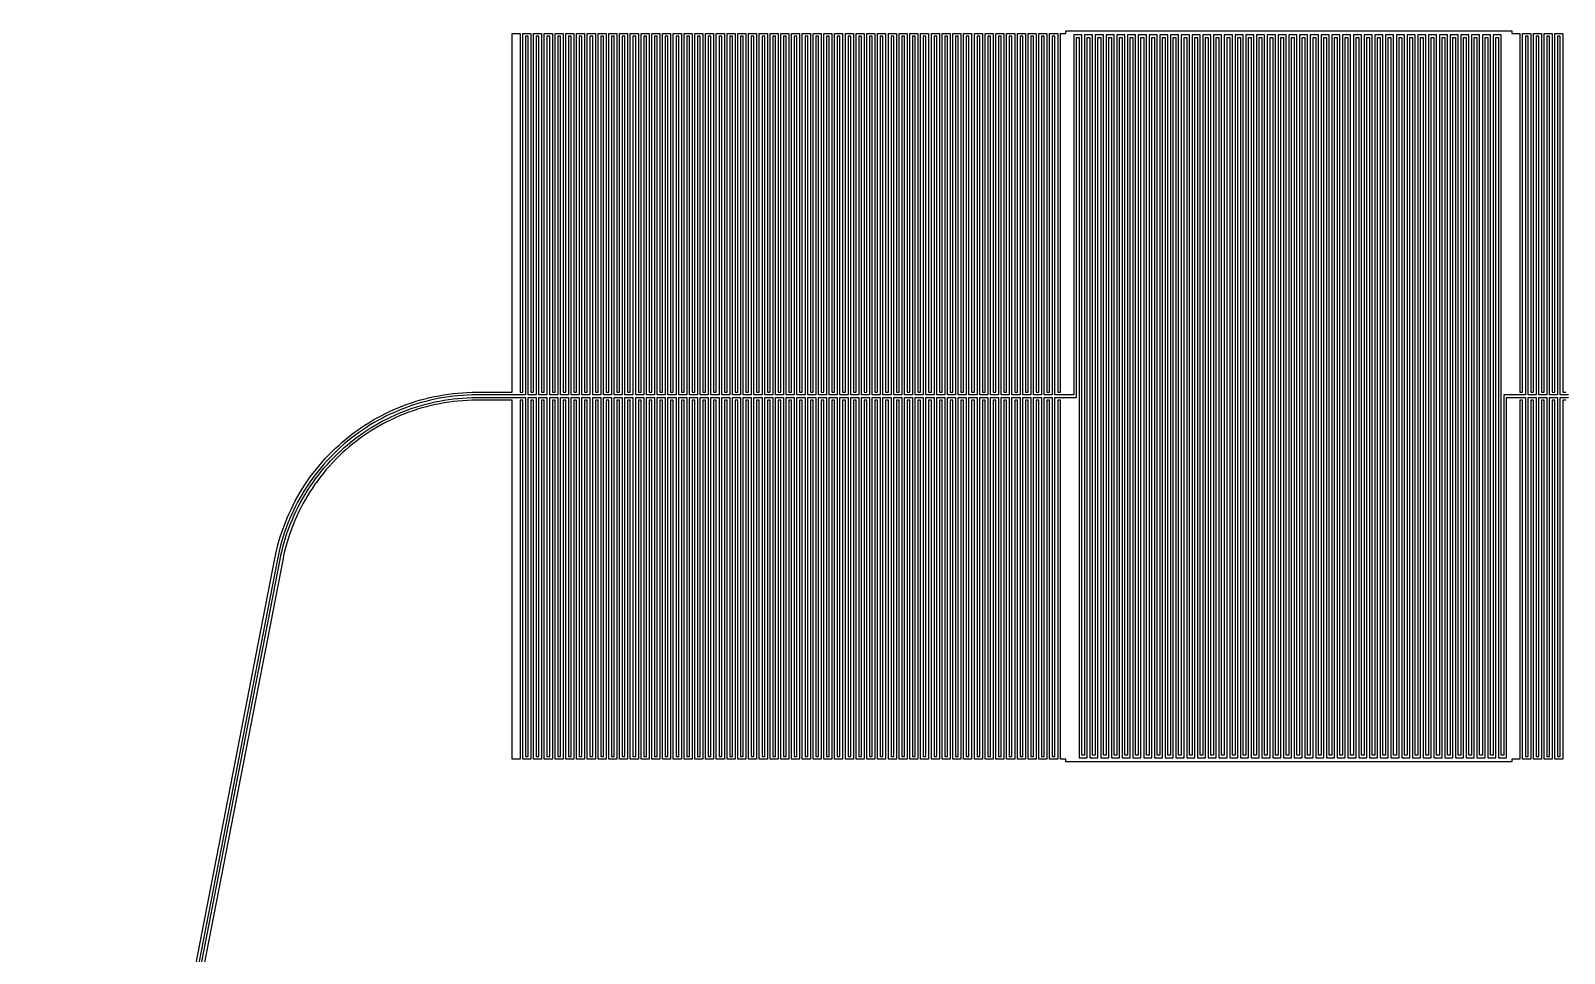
# Model space of a CAD drawing. Extents: x -2500 to 2500, y -2500 to 2500.
# Drawn here: x 106 to 1247, y 886 to 1572 of the extents above; entities that cross this region are included whole.
import ezdxf

# ---------------------------------------------------------------- set-up
doc = ezdxf.new("R2010")
doc.units = 0
doc.layers.add('L0D0', color=1, linetype='CONTINUOUS')

msp = doc.modelspace()

# ---------------------------------------------------------------- linework, layer by layer
at = {"layer": 'L0D0'}
for points in [[(105.81, 245.576), (287.446, 1179.218), (288.157, 1182.661), (288.947, 1186.086), (289.815, 1189.493), (290.762, 1192.878), (291.786, 1196.241), (292.886, 1199.58), (294.064, 1202.893), (295.317, 1206.177), (296.645, 1209.432), (298.048, 1212.656), (299.524, 1215.846), (301.074, 1219.002), (302.695, 1222.121), (304.388, 1225.202), (306.151, 1228.244), (307.983, 1231.244), (309.884, 1234.201), (311.852, 1237.114), (313.887, 1239.981), (315.987, 1242.8), (318.151, 1245.57), (320.378, 1248.29), (322.668, 1250.958), (325.017, 1253.573), (327.427, 1256.133), (329.894, 1258.637), (332.419, 1261.083), (334.999, 1263.471), (337.633, 1265.799), (340.32, 1268.066), (343.058, 1270.271), (345.846, 1272.412), (348.683, 1274.488), (351.567, 1276.499), (354.496, 1278.443), (357.469, 1280.319), (360.484, 1282.127), (363.54, 1283.864), (366.635, 1285.531), (369.768, 1287.127), (372.936, 1288.65), (376.139, 1290.099), (379.374, 1291.475), (382.64, 1292.776), (385.935, 1294.002), (389.257, 1295.152), (392.605, 1296.225), (395.976, 1297.221), (399.37, 1298.139), (402.783, 1298.979), (406.215, 1299.74), (409.664, 1300.422), (413.127, 1301.025), (416.604, 1301.548), (420.091, 1301.991), (423.588, 1302.354), (427.092, 1302.637), (430.602, 1302.838), (434.115, 1302.96), (437.63, 1303), (464, 1303), (464, 1570), (470, 1570), (470, 1303), (472, 1303), (472, 1570), (478, 1570), (478, 1303), (480, 1303), (480, 1570), (486, 1570), (486, 1303), (488, 1303), (488, 1570), (494, 1570), (494, 1303), (496, 1303), (496, 1570), (502, 1570), (502, 1303), (504, 1303), (504, 1570), (510, 1570), (510, 1303), (512, 1303), (512, 1570), (518, 1570), (518, 1303), (520, 1303), (520, 1570), (526, 1570), (526, 1303), (528, 1303), (528, 1570), (534, 1570), (534, 1303), (536, 1303), (536, 1570), (542, 1570), (542, 1303), (544, 1303), (544, 1570), (550, 1570), (550, 1303), (552, 1303), (552, 1570), (558, 1570), (558, 1303), (560, 1303), (560, 1570), (566, 1570), (566, 1303), (568, 1303), (568, 1570), (574, 1570), (574, 1303), (576, 1303), (576, 1570), (582, 1570), (582, 1303), (584, 1303), (584, 1570), (590, 1570), (590, 1303), (592, 1303), (592, 1570), (598, 1570), (598, 1303), (600, 1303), (600, 1570), (606, 1570), (606, 1303), (608, 1303), (608, 1570), (614, 1570), (614, 1303), (616, 1303), (616, 1570), (622, 1570), (622, 1303), (624, 1303), (624, 1570), (630, 1570), (630, 1303), (632, 1303), (632, 1570), (638, 1570), (638, 1303), (640, 1303), (640, 1570), (646, 1570), (646, 1303), (648, 1303), (648, 1570), (654, 1570), (654, 1303), (656, 1303), (656, 1570), (662, 1570), (662, 1303), (664, 1303), (664, 1570), (670, 1570), (670, 1303), (672, 1303), (672, 1570), (678, 1570), (678, 1303), (680, 1303), (680, 1570), (686, 1570), (686, 1303), (688, 1303), (688, 1570), (694, 1570), (694, 1303), (696, 1303), (696, 1570), (702, 1570), (702, 1303), (704, 1303), (704, 1570), (710, 1570), (710, 1303), (712, 1303), (712, 1570), (718, 1570), (718, 1303), (720, 1303), (720, 1570), (726, 1570), (726, 1303), (728, 1303), (728, 1570), (734, 1570), (734, 1303), (736, 1303), (736, 1570), (742, 1570), (742, 1303), (744, 1303), (744, 1570), (750, 1570), (750, 1303), (752, 1303), (752, 1570), (758, 1570), (758, 1303), (760, 1303), (760, 1570), (766, 1570), (766, 1303), (768, 1303), (768, 1570), (774, 1570), (774, 1303), (776, 1303), (776, 1570), (782, 1570), (782, 1303), (784, 1303), (784, 1570), (790, 1570), (790, 1303), (792, 1303), (792, 1570), (798, 1570), (798, 1303), (800, 1303), (800, 1570), (806, 1570), (806, 1303), (808, 1303), (808, 1570), (814, 1570), (814, 1303), (816, 1303), (816, 1570), (822, 1570), (822, 1303), (824, 1303), (824, 1570), (830, 1570), (830, 1303), (832, 1303), (832, 1570), (838, 1570), (838, 1303), (840, 1303), (840, 1570), (846, 1570), (846, 1303), (848, 1303), (848, 1570), (854, 1570), (854, 1303), (856, 1303), (856, 1570), (862, 1570), (862, 1303), (864, 1303), (864, 1570), (870, 1570), (870, 1303), (872, 1303), (872, 1570), (876, 1570), (876, 1572), (1208, 1572), (1208, 1570), (1214, 1570), (1214, 1303), (1216, 1303), (1216, 1570), (1222, 1570), (1222, 1303), (1224, 1303), (1224, 1570), (1230, 1570), (1230, 1303), (1232, 1303), (1232, 1570), (1238, 1570), (1238, 1303), (1240, 1303), (1240, 1570), (1246, 1570), (1246, 1303), (1248, 1303)], [(1250, 1301), (1244, 1301), (1244, 1568), (1242, 1568), (1242, 1301), (1236, 1301), (1236, 1568), (1234, 1568), (1234, 1301), (1228, 1301), (1228, 1568), (1226, 1568), (1226, 1301), (1220, 1301), (1220, 1568), (1218, 1568), (1218, 1301), (1202, 1301), (1202, 1033), (1200, 1033), (1200, 1569), (1194, 1569), (1194, 1033), (1192, 1033), (1192, 1569), (1186, 1569), (1186, 1033), (1184, 1033), (1184, 1569), (1178, 1569), (1178, 1033), (1176, 1033), (1176, 1569), (1170, 1569), (1170, 1033), (1168, 1033), (1168, 1569), (1162, 1569), (1162, 1033), (1160, 1033), (1160, 1569), (1154, 1569), (1154, 1033), (1152, 1033), (1152, 1569), (1146, 1569), (1146, 1033), (1144, 1033), (1144, 1569), (1138, 1569), (1138, 1033), (1136, 1033), (1136, 1569), (1130, 1569), (1130, 1033), (1128, 1033), (1128, 1569), (1122, 1569), (1122, 1033), (1120, 1033), (1120, 1569), (1114, 1569), (1114, 1033), (1112, 1033), (1112, 1569), (1106, 1569), (1106, 1033), (1104, 1033), (1104, 1569), (1098, 1569), (1098, 1033), (1096, 1033), (1096, 1569), (1090, 1569), (1090, 1033), (1088, 1033), (1088, 1569), (1082, 1569), (1082, 1033), (1080, 1033), (1080, 1569), (1074, 1569), (1074, 1033), (1072, 1033), (1072, 1569), (1066, 1569), (1066, 1033), (1064, 1033), (1064, 1569), (1058, 1569), (1058, 1033), (1056, 1033), (1056, 1569), (1050, 1569), (1050, 1033), (1048, 1033), (1048, 1569), (1042, 1569), (1042, 1033), (1040, 1033), (1040, 1569), (1034, 1569), (1034, 1033), (1032, 1033), (1032, 1569), (1026, 1569), (1026, 1033), (1024, 1033), (1024, 1569), (1018, 1569), (1018, 1033), (1016, 1033), (1016, 1569), (1010, 1569), (1010, 1033), (1008, 1033), (1008, 1569), (1002, 1569), (1002, 1033), (1000, 1033), (1000, 1569), (994, 1569), (994, 1033), (992, 1033), (992, 1569), (986, 1569), (986, 1033), (984, 1033), (984, 1569), (978, 1569), (978, 1033), (976, 1033), (976, 1569), (970, 1569), (970, 1033), (968, 1033), (968, 1569), (962, 1569), (962, 1033), (960, 1033), (960, 1569), (954, 1569), (954, 1033), (952, 1033), (952, 1569), (946, 1569), (946, 1033), (944, 1033), (944, 1569), (938, 1569), (938, 1033), (936, 1033), (936, 1569), (930, 1569), (930, 1033), (928, 1033), (928, 1569), (922, 1569), (922, 1033), (920, 1033), (920, 1569), (914, 1569), (914, 1033), (912, 1033), (912, 1569), (906, 1569), (906, 1033), (904, 1033), (904, 1569), (898, 1569), (898, 1033), (896, 1033), (896, 1569), (890, 1569), (890, 1033), (888, 1033), (888, 1569), (882, 1569), (882, 1301), (868, 1301), (868, 1568), (866, 1568), (866, 1301), (860, 1301), (860, 1568), (858, 1568), (858, 1301), (852, 1301), (852, 1568), (850, 1568), (850, 1301), (844, 1301), (844, 1568), (842, 1568), (842, 1301), (836, 1301), (836, 1568), (834, 1568), (834, 1301), (828, 1301), (828, 1568), (826, 1568), (826, 1301), (820, 1301), (820, 1568), (818, 1568), (818, 1301), (812, 1301), (812, 1568), (810, 1568), (810, 1301), (804, 1301), (804, 1568), (802, 1568), (802, 1301), (796, 1301), (796, 1568), (794, 1568), (794, 1301), (788, 1301), (788, 1568), (786, 1568), (786, 1301), (780, 1301), (780, 1568), (778, 1568), (778, 1301), (772, 1301), (772, 1568), (770, 1568), (770, 1301), (764, 1301), (764, 1568), (762, 1568), (762, 1301), (756, 1301), (756, 1568), (754, 1568), (754, 1301), (748, 1301), (748, 1568), (746, 1568), (746, 1301), (740, 1301), (740, 1568), (738, 1568), (738, 1301), (732, 1301), (732, 1568), (730, 1568), (730, 1301), (724, 1301), (724, 1568), (722, 1568), (722, 1301), (716, 1301), (716, 1568), (714, 1568), (714, 1301), (708, 1301), (708, 1568), (706, 1568), (706, 1301), (700, 1301), (700, 1568), (698, 1568), (698, 1301), (692, 1301), (692, 1568), (690, 1568), (690, 1301), (684, 1301), (684, 1568), (682, 1568), (682, 1301), (676, 1301), (676, 1568), (674, 1568), (674, 1301), (668, 1301), (668, 1568), (666, 1568), (666, 1301), (660, 1301), (660, 1568), (658, 1568), (658, 1301), (652, 1301), (652, 1568), (650, 1568), (650, 1301), (644, 1301), (644, 1568), (642, 1568), (642, 1301), (636, 1301), (636, 1568), (634, 1568), (634, 1301), (628, 1301), (628, 1568), (626, 1568), (626, 1301), (620, 1301), (620, 1568), (618, 1568), (618, 1301), (612, 1301), (612, 1568), (610, 1568), (610, 1301), (604, 1301), (604, 1568), (602, 1568), (602, 1301), (596, 1301), (596, 1568), (594, 1568), (594, 1301), (588, 1301), (588, 1568), (586, 1568), (586, 1301), (580, 1301), (580, 1568), (578, 1568), (578, 1301), (572, 1301), (572, 1568), (570, 1568), (570, 1301), (564, 1301), (564, 1568), (562, 1568), (562, 1301), (556, 1301), (556, 1568), (554, 1568), (554, 1301), (548, 1301), (548, 1568), (546, 1568), (546, 1301), (540, 1301), (540, 1568), (538, 1568), (538, 1301), (532, 1301), (532, 1568), (530, 1568), (530, 1301), (524, 1301), (524, 1568), (522, 1568), (522, 1301), (516, 1301), (516, 1568), (514, 1568), (514, 1301), (508, 1301), (508, 1568), (506, 1568), (506, 1301), (500, 1301), (500, 1568), (498, 1568), (498, 1301), (492, 1301), (492, 1568), (490, 1568), (490, 1301), (484, 1301), (484, 1568), (482, 1568), (482, 1301), (476, 1301), (476, 1568), (474, 1568), (474, 1301), (437.63, 1301), (434.161, 1300.96), (430.694, 1300.841), (427.23, 1300.641), (423.772, 1300.363), (420.321, 1300.005), (416.879, 1299.567), (413.448, 1299.051), (410.03, 1298.456), (406.626, 1297.783), (403.239, 1297.031), (399.87, 1296.202), (396.521, 1295.296), (393.193, 1294.313), (389.889, 1293.254), (386.611, 1292.12), (383.359, 1290.91), (380.136, 1289.626), (376.943, 1288.268), (373.782, 1286.837), (370.655, 1285.334), (367.563, 1283.76), (364.509, 1282.114), (361.493, 1280.4), (358.517, 1278.616), (355.583, 1276.764), (352.692, 1274.846), (349.846, 1272.861), (347.046, 1270.812), (344.294, 1268.699), (341.592, 1266.523), (338.94, 1264.286), (336.34, 1261.988), (333.794, 1259.631), (331.303, 1257.217), (328.867, 1254.745), (326.49, 1252.219), (324.17, 1249.638), (321.911, 1247.005), (319.713, 1244.321), (317.577, 1241.587), (315.504, 1238.804), (313.496, 1235.975), (311.554, 1233.1), (309.678, 1230.182), (307.869, 1227.221), (306.129, 1224.219), (304.459, 1221.178), (302.859, 1218.1), (301.33, 1214.985), (299.872, 1211.837), (298.488, 1208.655), (297.177, 1205.443), (295.94, 1202.201), (294.779, 1198.932), (293.692, 1195.637), (292.681, 1192.318), (291.747, 1188.976), (290.89, 1185.614), (290.111, 1182.234), (289.409, 1178.836), (107.773, 245.194)], [(109.737, 244.812), (291.372, 1178.454), (292.077, 1181.863), (292.861, 1185.255), (293.725, 1188.628), (294.667, 1191.98), (295.686, 1195.309), (296.784, 1198.613), (297.958, 1201.891), (299.209, 1205.14), (300.535, 1208.359), (301.936, 1211.546), (303.411, 1214.7), (304.959, 1217.818), (306.58, 1220.9), (308.272, 1223.942), (310.035, 1226.945), (311.868, 1229.905), (313.769, 1232.821), (315.738, 1235.693), (317.774, 1238.517), (319.875, 1241.294), (322.04, 1244.02), (324.268, 1246.695), (326.558, 1249.318), (328.909, 1251.886), (331.319, 1254.398), (333.788, 1256.854), (336.313, 1259.251), (338.893, 1261.588), (341.527, 1263.865), (344.214, 1266.079), (346.951, 1268.23), (349.739, 1270.316), (352.574, 1272.337), (355.455, 1274.291), (358.382, 1276.177), (361.352, 1277.994), (364.363, 1279.742), (367.414, 1281.418), (370.504, 1283.023), (373.63, 1284.555), (376.792, 1286.013), (379.986, 1287.398), (383.212, 1288.707), (386.468, 1289.941), (389.752, 1291.098), (393.061, 1292.178), (396.396, 1293.181), (399.752, 1294.105), (403.13, 1294.951), (406.526, 1295.717), (409.939, 1296.404), (413.367, 1297.011), (416.809, 1297.538), (420.262, 1297.984), (423.724, 1298.35), (427.194, 1298.634), (430.67, 1298.837), (434.149, 1298.959), (437.63, 1299), (474, 1299), (474, 1032), (476, 1032), (476, 1299), (482, 1299), (482, 1032), (484, 1032), (484, 1299), (490, 1299), (490, 1032), (492, 1032), (492, 1299), (498, 1299), (498, 1032), (500, 1032), (500, 1299), (506, 1299), (506, 1032), (508, 1032), (508, 1299), (514, 1299), (514, 1032), (516, 1032), (516, 1299), (522, 1299), (522, 1032), (524, 1032), (524, 1299), (530, 1299), (530, 1032), (532, 1032), (532, 1299), (538, 1299), (538, 1032), (540, 1032), (540, 1299), (546, 1299), (546, 1032), (548, 1032), (548, 1299), (554, 1299), (554, 1032), (556, 1032), (556, 1299), (562, 1299), (562, 1032), (564, 1032), (564, 1299), (570, 1299), (570, 1032), (572, 1032), (572, 1299), (578, 1299), (578, 1032), (580, 1032), (580, 1299), (586, 1299), (586, 1032), (588, 1032), (588, 1299), (594, 1299), (594, 1032), (596, 1032), (596, 1299), (602, 1299), (602, 1032), (604, 1032), (604, 1299), (610, 1299), (610, 1032), (612, 1032), (612, 1299), (618, 1299), (618, 1032), (620, 1032), (620, 1299), (626, 1299), (626, 1032), (628, 1032), (628, 1299), (634, 1299), (634, 1032), (636, 1032), (636, 1299), (642, 1299), (642, 1032), (644, 1032), (644, 1299), (650, 1299), (650, 1032), (652, 1032), (652, 1299), (658, 1299), (658, 1032), (660, 1032), (660, 1299), (666, 1299), (666, 1032), (668, 1032), (668, 1299), (674, 1299), (674, 1032), (676, 1032), (676, 1299), (682, 1299), (682, 1032), (684, 1032), (684, 1299), (690, 1299), (690, 1032), (692, 1032), (692, 1299), (698, 1299), (698, 1032), (700, 1032), (700, 1299), (706, 1299), (706, 1032), (708, 1032), (708, 1299), (714, 1299), (714, 1032), (716, 1032), (716, 1299), (722, 1299), (722, 1032), (724, 1032), (724, 1299), (730, 1299), (730, 1032), (732, 1032), (732, 1299), (738, 1299), (738, 1032), (740, 1032), (740, 1299), (746, 1299), (746, 1032), (748, 1032), (748, 1299), (754, 1299), (754, 1032), (756, 1032), (756, 1299), (762, 1299), (762, 1032), (764, 1032), (764, 1299), (770, 1299), (770, 1032), (772, 1032), (772, 1299), (778, 1299), (778, 1032), (780, 1032), (780, 1299), (786, 1299), (786, 1032), (788, 1032), (788, 1299), (794, 1299), (794, 1032), (796, 1032), (796, 1299), (802, 1299), (802, 1032), (804, 1032), (804, 1299), (810, 1299), (810, 1032), (812, 1032), (812, 1299), (818, 1299), (818, 1032), (820, 1032), (820, 1299), (826, 1299), (826, 1032), (828, 1032), (828, 1299), (834, 1299), (834, 1032), (836, 1032), (836, 1299), (842, 1299), (842, 1032), (844, 1032), (844, 1299), (850, 1299), (850, 1032), (852, 1032), (852, 1299), (858, 1299), (858, 1032), (860, 1032), (860, 1299), (866, 1299), (866, 1032), (868, 1032), (868, 1299), (884, 1299), (884, 1567), (886, 1567), (886, 1031), (892, 1031), (892, 1567), (894, 1567), (894, 1031), (900, 1031), (900, 1567), (902, 1567), (902, 1031), (908, 1031), (908, 1567), (910, 1567), (910, 1031), (916, 1031), (916, 1567), (918, 1567), (918, 1031), (924, 1031), (924, 1567), (926, 1567), (926, 1031), (932, 1031), (932, 1567), (934, 1567), (934, 1031), (940, 1031), (940, 1567), (942, 1567), (942, 1031), (948, 1031), (948, 1567), (950, 1567), (950, 1031), (956, 1031), (956, 1567), (958, 1567), (958, 1031), (964, 1031), (964, 1567), (966, 1567), (966, 1031), (972, 1031), (972, 1567), (974, 1567), (974, 1031), (980, 1031), (980, 1567), (982, 1567), (982, 1031), (988, 1031), (988, 1567), (990, 1567), (990, 1031), (996, 1031), (996, 1567), (998, 1567), (998, 1031), (1004, 1031), (1004, 1567), (1006, 1567), (1006, 1031), (1012, 1031), (1012, 1567), (1014, 1567), (1014, 1031), (1020, 1031), (1020, 1567), (1022, 1567), (1022, 1031), (1028, 1031), (1028, 1567), (1030, 1567), (1030, 1031), (1036, 1031), (1036, 1567), (1038, 1567), (1038, 1031), (1044, 1031), (1044, 1567), (1046, 1567), (1046, 1031), (1052, 1031), (1052, 1567), (1054, 1567), (1054, 1031), (1060, 1031), (1060, 1567), (1062, 1567), (1062, 1031), (1068, 1031), (1068, 1567), (1070, 1567), (1070, 1031), (1076, 1031), (1076, 1567), (1078, 1567), (1078, 1031), (1084, 1031), (1084, 1567), (1086, 1567), (1086, 1031), (1092, 1031), (1092, 1567), (1094, 1567), (1094, 1031), (1100, 1031), (1100, 1567), (1102, 1567), (1102, 1031), (1108, 1031), (1108, 1567), (1110, 1567), (1110, 1031), (1116, 1031), (1116, 1567), (1118, 1567), (1118, 1031), (1124, 1031), (1124, 1567), (1126, 1567), (1126, 1031), (1132, 1031), (1132, 1567), (1134, 1567), (1134, 1031), (1140, 1031), (1140, 1567), (1142, 1567), (1142, 1031), (1148, 1031), (1148, 1567), (1150, 1567), (1150, 1031), (1156, 1031), (1156, 1567), (1158, 1567), (1158, 1031), (1164, 1031), (1164, 1567), (1166, 1567), (1166, 1031), (1172, 1031), (1172, 1567), (1174, 1567), (1174, 1031), (1180, 1031), (1180, 1567), (1182, 1567), (1182, 1031), (1188, 1031), (1188, 1567), (1190, 1567), (1190, 1031), (1196, 1031), (1196, 1567), (1198, 1567), (1198, 1031), (1204, 1031), (1204, 1299), (1218, 1299), (1218, 1032), (1220, 1032), (1220, 1299), (1226, 1299), (1226, 1032), (1228, 1032), (1228, 1299), (1234, 1299), (1234, 1032), (1236, 1032), (1236, 1299), (1242, 1299), (1242, 1032), (1244, 1032), (1244, 1299), (1250, 1299)], [(1248, 1297), (1246, 1297), (1246, 1030), (1240, 1030), (1240, 1297), (1238, 1297), (1238, 1030), (1232, 1030), (1232, 1297), (1230, 1297), (1230, 1030), (1224, 1030), (1224, 1297), (1222, 1297), (1222, 1030), (1216, 1030), (1216, 1297), (1214, 1297), (1214, 1030), (1208, 1030), (1208, 1028), (876, 1028), (876, 1030), (872, 1030), (872, 1297), (870, 1297), (870, 1030), (864, 1030), (864, 1297), (862, 1297), (862, 1030), (856, 1030), (856, 1297), (854, 1297), (854, 1030), (848, 1030), (848, 1297), (846, 1297), (846, 1030), (840, 1030), (840, 1297), (838, 1297), (838, 1030), (832, 1030), (832, 1297), (830, 1297), (830, 1030), (824, 1030), (824, 1297), (822, 1297), (822, 1030), (816, 1030), (816, 1297), (814, 1297), (814, 1030), (808, 1030), (808, 1297), (806, 1297), (806, 1030), (800, 1030), (800, 1297), (798, 1297), (798, 1030), (792, 1030), (792, 1297), (790, 1297), (790, 1030), (784, 1030), (784, 1297), (782, 1297), (782, 1030), (776, 1030), (776, 1297), (774, 1297), (774, 1030), (768, 1030), (768, 1297), (766, 1297), (766, 1030), (760, 1030), (760, 1297), (758, 1297), (758, 1030), (752, 1030), (752, 1297), (750, 1297), (750, 1030), (744, 1030), (744, 1297), (742, 1297), (742, 1030), (736, 1030), (736, 1297), (734, 1297), (734, 1030), (728, 1030), (728, 1297), (726, 1297), (726, 1030), (720, 1030), (720, 1297), (718, 1297), (718, 1030), (712, 1030), (712, 1297), (710, 1297), (710, 1030), (704, 1030), (704, 1297), (702, 1297), (702, 1030), (696, 1030), (696, 1297), (694, 1297), (694, 1030), (688, 1030), (688, 1297), (686, 1297), (686, 1030), (680, 1030), (680, 1297), (678, 1297), (678, 1030), (672, 1030), (672, 1297), (670, 1297), (670, 1030), (664, 1030), (664, 1297), (662, 1297), (662, 1030), (656, 1030), (656, 1297), (654, 1297), (654, 1030), (648, 1030), (648, 1297), (646, 1297), (646, 1030), (640, 1030), (640, 1297), (638, 1297), (638, 1030), (632, 1030), (632, 1297), (630, 1297), (630, 1030), (624, 1030), (624, 1297), (622, 1297), (622, 1030), (616, 1030), (616, 1297), (614, 1297), (614, 1030), (608, 1030), (608, 1297), (606, 1297), (606, 1030), (600, 1030), (600, 1297), (598, 1297), (598, 1030), (592, 1030), (592, 1297), (590, 1297), (590, 1030), (584, 1030), (584, 1297), (582, 1297), (582, 1030), (576, 1030), (576, 1297), (574, 1297), (574, 1030), (568, 1030), (568, 1297), (566, 1297), (566, 1030), (560, 1030), (560, 1297), (558, 1297), (558, 1030), (552, 1030), (552, 1297), (550, 1297), (550, 1030), (544, 1030), (544, 1297), (542, 1297), (542, 1030), (536, 1030), (536, 1297), (534, 1297), (534, 1030), (528, 1030), (528, 1297), (526, 1297), (526, 1030), (520, 1030), (520, 1297), (518, 1297), (518, 1030), (512, 1030), (512, 1297), (510, 1297), (510, 1030), (504, 1030), (504, 1297), (502, 1297), (502, 1030), (496, 1030), (496, 1297), (494, 1297), (494, 1030), (488, 1030), (488, 1297), (486, 1297), (486, 1030), (480, 1030), (480, 1297), (478, 1297), (478, 1030), (472, 1030), (472, 1297), (470, 1297), (470, 1030), (464, 1030), (464, 1297), (437.63, 1297), (434.196, 1296.96), (430.763, 1296.84), (427.334, 1296.639), (423.911, 1296.358), (420.495, 1295.998), (417.088, 1295.558), (413.693, 1295.038), (410.311, 1294.439), (406.943, 1293.761), (403.593, 1293.005), (400.261, 1292.171), (396.949, 1291.259), (393.66, 1290.27), (390.394, 1289.204), (387.155, 1288.062), (383.943, 1286.845), (380.76, 1285.554), (377.608, 1284.188), (374.489, 1282.749), (371.405, 1281.237), (368.357, 1279.654), (365.346, 1278), (362.375, 1276.276), (359.446, 1274.483), (356.558, 1272.623), (353.715, 1270.695), (350.918, 1268.701), (348.169, 1266.643), (345.468, 1264.521), (342.817, 1262.336), (340.218, 1260.09), (337.673, 1257.784), (335.181, 1255.419), (332.746, 1252.997), (330.368, 1250.518), (328.049, 1247.984), (325.79, 1245.397), (323.591, 1242.758), (321.455, 1240.068), (319.382, 1237.329), (317.374, 1234.543), (315.432, 1231.71), (313.556, 1228.832), (311.748, 1225.912), (310.009, 1222.95), (308.339, 1219.948), (306.74, 1216.908), (305.212, 1213.832), (303.757, 1210.72), (302.375, 1207.576), (301.067, 1204.4), (299.833, 1201.194), (298.674, 1197.961), (297.592, 1194.701), (296.586, 1191.417), (295.656, 1188.11), (294.805, 1184.782), (294.031, 1181.436), (293.336, 1178.072), (111.7, 244.43)]]:
    msp.add_lwpolyline(points, dxfattribs=at)

doc.saveas('drawing.dxf')
